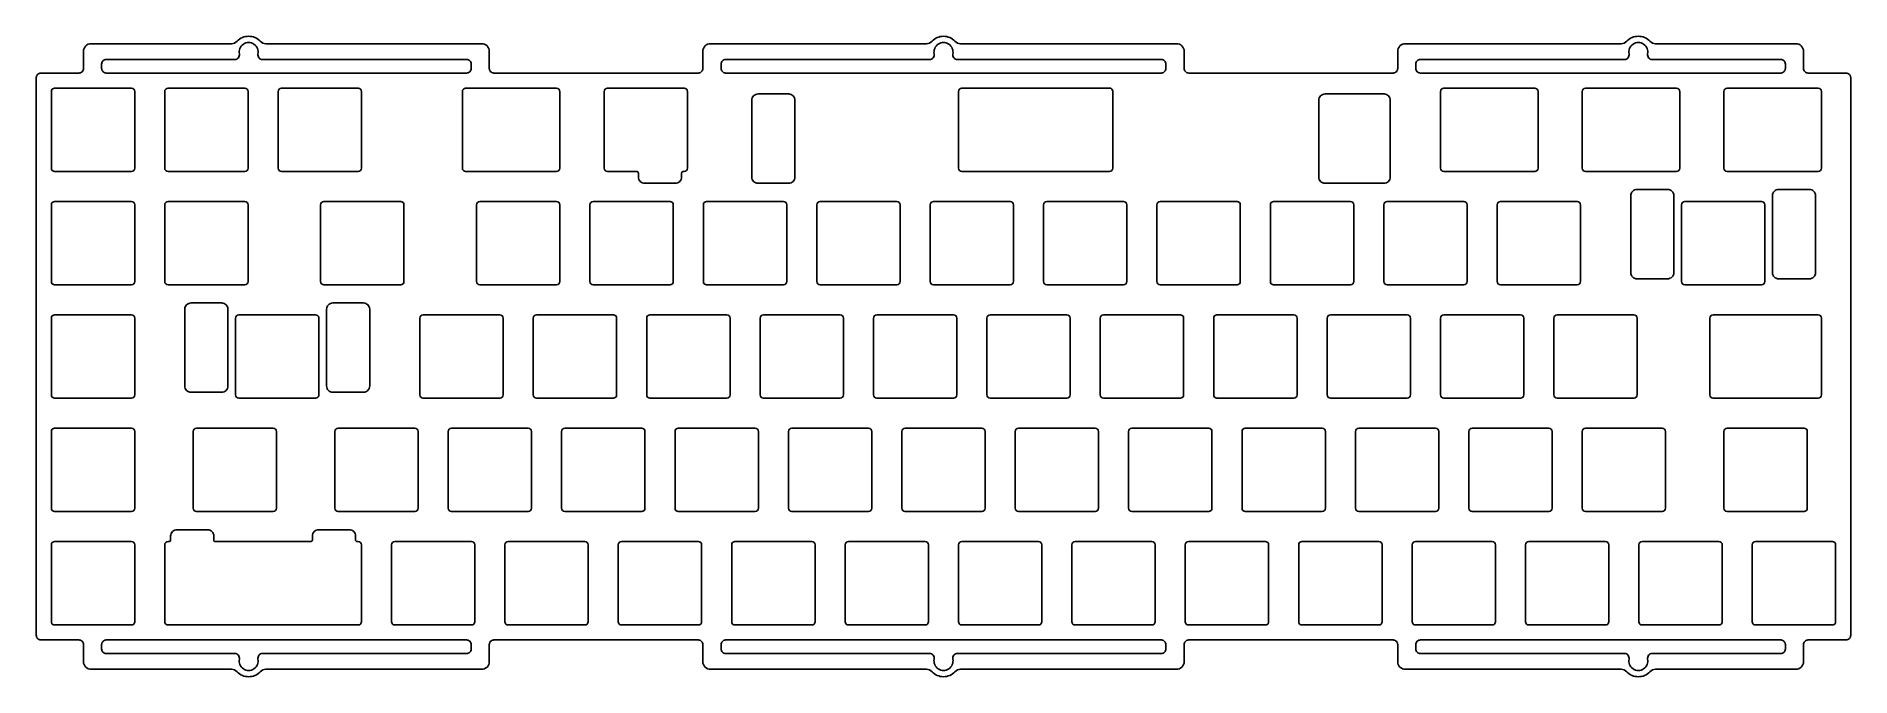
# Model space of a CAD drawing. Header units: millimetres. Extents: x -305 to 0, y -6 to 101.
import ezdxf

# ---------------------------------------------------------------- set-up
doc = ezdxf.new("R2010")
doc.units = ezdxf.units.MM
doc.layers.get('0').update_dxf_attribs({"linetype": 'CONTINUOUS'})

msp = doc.modelspace()

# ---------------------------------------------------------------- linework, layer by layer
for points in [[(-191.53, 100.18), (-155.28, 100.18, 0.207448), (-154.33, 100.59, -0.433555), (-150.47, 100.59, 0.207448), (-149.52, 100.18), (-113.27, 100.18, -0.414214), (-111.97, 98.88), (-111.97, 96.03, 0.414214), (-111.2, 95.25), (-76.88, 95.25, 0.414214), (-76.1, 96.03), (-76.1, 98.88, -0.414214), (-74.8, 100.18), (-38.56, 100.18, 0.207448), (-37.61, 100.59, -0.433555), (-33.74, 100.59, 0.207448), (-32.79, 100.18), (-9.22, 100.18, -0.414214), (-7.92, 98.88), (-7.92, 96.03, 0.414214), (-7.15, 95.25), (-0.78, 95.25, -0.414214), (0, 94.48), (0, 0.78, -0.414214), (-0.78, 0), (-7.15, 0, 0.414214), (-7.92, -0.78), (-7.92, -3.62, -0.414214), (-9.22, -4.93), (-32.79, -4.93, 0.207448), (-33.74, -5.34, -0.433555), (-37.61, -5.34, 0.207448), (-38.56, -4.93), (-74.8, -4.93, -0.414214), (-76.1, -3.62), (-76.1, -0.78, 0.414214), (-76.88, 0), (-111.2, 0, 0.414214), (-111.97, -0.78), (-111.97, -3.62, -0.414214), (-113.27, -4.93), (-149.52, -4.93, 0.207448), (-150.47, -5.34, -0.433555), (-154.33, -5.34, 0.207448), (-155.28, -4.93), (-191.53, -4.93, -0.414214), (-192.83, -3.62), (-192.83, -0.78, 0.414214), (-193.6, 0), (-227.92, 0, 0.414214), (-228.7, -0.78), (-228.7, -3.62, -0.414214), (-230, -4.93), (-266.24, -4.93, 0.207448), (-267.19, -5.34, -0.433555), (-271.06, -5.34, 0.207448), (-272.01, -4.93), (-295.57, -4.93, -0.414214), (-296.87, -3.62), (-296.87, -0.78, 0.414214), (-297.65, 0), (-304.03, 0, -0.414214), (-304.8, 0.78), (-304.8, 94.48, -0.414214), (-304.03, 95.25), (-297.65, 95.25, 0.414214), (-296.87, 96.03), (-296.87, 98.88, -0.414214), (-295.57, 100.18), (-272.01, 100.18, 0.207448), (-271.06, 100.59, -0.433555), (-267.19, 100.59, 0.207448), (-266.24, 100.18), (-230, 100.18, -0.414214), (-228.7, 98.88), (-228.7, 96.03, 0.414214), (-227.92, 95.25), (-193.6, 95.25, 0.414214), (-192.83, 96.03), (-192.83, 98.88, -0.414214)], [(-270.69, 98.46, -1.224745), (-267.56, 98.46, 0.474498), (-266.8, 97.53), (-232.53, 97.53, -0.414214), (-231.75, 96.75), (-231.75, 96.03, -0.414214), (-232.53, 95.25), (-293.05, 95.25, -0.414214), (-293.82, 96.03), (-293.82, 96.75, -0.414214), (-293.05, 97.53), (-271.45, 97.53, 0.474498)], [(-153.97, 98.46, -1.224745), (-150.83, 98.46, 0.474498), (-150.07, 97.53), (-115.8, 97.53, -0.414214), (-115.03, 96.75), (-115.03, 96.03, -0.414214), (-115.8, 95.25), (-189, 95.25, -0.414214), (-189.77, 96.03), (-189.77, 96.75, -0.414214), (-189, 97.53), (-154.73, 97.53, 0.474498)], [(-37.24, 98.46, -1.224745), (-34.11, 98.46, 0.474498), (-33.35, 97.53), (-11.75, 97.53, -0.414214), (-10.98, 96.75), (-10.98, 96.03, -0.414214), (-11.75, 95.25), (-72.27, 95.25, -0.414214), (-73.05, 96.03), (-73.05, 96.75, -0.414214), (-72.27, 97.53), (-38, 97.53, 0.474498)], [(-301.72, 78.72), (-288.82, 78.72, 0.414214), (-288.27, 79.27), (-288.27, 92.17, 0.414214), (-288.82, 92.72), (-301.72, 92.72, 0.414214), (-302.27, 92.17), (-302.27, 79.27, 0.414214)], [(-283.22, 92.17), (-283.22, 79.27, 0.414214), (-282.67, 78.72), (-269.77, 78.72, 0.414214), (-269.22, 79.27), (-269.22, 92.17, 0.414214), (-269.77, 92.72), (-282.67, 92.72, 0.414214)], [(-264.17, 92.17), (-264.17, 79.27, 0.414214), (-263.62, 78.72), (-250.72, 78.72, 0.414214), (-250.17, 79.27), (-250.17, 92.17, 0.414214), (-250.72, 92.72), (-263.62, 92.72, 0.414214)], [(-217.39, 92.72), (-232.67, 92.72, 0.414214), (-233.22, 92.17), (-233.22, 79.27, 0.414214), (-232.67, 78.72), (-217.39, 78.72, 0.414214), (-216.84, 79.27), (-216.84, 92.17, 0.414214)], [(-203.92, 78.72, -0.414214), (-203.65, 78.45), (-203.65, 77.78, 0.414214), (-202.6, 76.73), (-197.45, 76.73, 0.414214), (-196.4, 77.78), (-196.4, 78.45, -0.414214), (-196.12, 78.72), (-195.96, 78.72, 0.414214), (-195.41, 79.27), (-195.41, 92.17, 0.414214), (-195.96, 92.72), (-208.86, 92.72, 0.414214), (-209.41, 92.17), (-209.41, 79.27, 0.414214), (-208.86, 78.72)], [(-178.4, 91.73, -0.414214), (-177.35, 90.68), (-177.35, 77.78, -0.414214), (-178.4, 76.73), (-183.55, 76.73, -0.414214), (-184.6, 77.78), (-184.6, 90.68, -0.414214), (-183.55, 91.73)], [(-149.33, 78.72), (-124.52, 78.72, 0.414214), (-123.97, 79.27), (-123.97, 92.2, 0.414214), (-124.49, 92.72), (-149.33, 92.72, 0.414214), (-149.88, 92.17), (-149.88, 79.27, 0.414214)], [(-78.39, 91.73), (-88.3, 91.73, 0.414214), (-89.35, 90.68), (-89.35, 77.78, 0.414214), (-88.3, 76.73), (-78.39, 76.73, 0.414214), (-77.34, 77.78), (-77.34, 90.68, 0.414214)], [(-68.36, 78.72), (-53.08, 78.72, 0.414214), (-52.53, 79.27), (-52.53, 92.17, 0.414214), (-53.08, 92.72), (-68.36, 92.72, 0.414214), (-68.91, 92.17), (-68.91, 79.27, 0.414214)], [(-29.27, 92.72), (-44.55, 92.72, 0.414214), (-45.1, 92.17), (-45.1, 79.27, 0.414214), (-44.55, 78.72), (-29.27, 78.72, 0.414214), (-28.72, 79.27), (-28.72, 92.17, 0.414214)], [(-5.46, 92.72), (-20.74, 92.72, 0.414214), (-21.29, 92.17), (-21.29, 79.27, 0.414214), (-20.74, 78.72), (-5.46, 78.72, 0.414214), (-4.91, 79.27), (-4.91, 92.17, 0.414214)], [(-301.72, 59.67), (-288.82, 59.67, 0.414214), (-288.27, 60.22), (-288.27, 73.12, 0.414214), (-288.82, 73.67), (-301.72, 73.67, 0.414214), (-302.27, 73.12), (-302.27, 60.22, 0.414214)], [(-283.22, 73.12), (-283.22, 60.22, 0.414214), (-282.67, 59.67), (-269.77, 59.67, 0.414214), (-269.22, 60.22), (-269.22, 73.12, 0.414214), (-269.77, 73.67), (-282.67, 73.67, 0.414214)], [(-257.03, 73.12), (-257.03, 60.22, 0.414214), (-256.48, 59.67), (-243.58, 59.67, 0.414214), (-243.03, 60.22), (-243.03, 73.12, 0.414214), (-243.58, 73.67), (-256.48, 73.67, 0.414214)], [(-217.39, 73.67), (-230.29, 73.67, 0.414214), (-230.84, 73.12), (-230.84, 60.22, 0.414214), (-230.29, 59.67), (-217.39, 59.67, 0.414214), (-216.84, 60.22), (-216.84, 73.12, 0.414214)], [(-211.79, 73.12), (-211.79, 60.22, 0.414214), (-211.24, 59.67), (-198.34, 59.67, 0.414214), (-197.79, 60.22), (-197.79, 73.12, 0.414214), (-198.34, 73.67), (-211.24, 73.67, 0.414214)], [(-192.19, 59.67), (-179.29, 59.67, 0.414214), (-178.74, 60.22), (-178.74, 73.12, 0.414214), (-179.29, 73.67), (-192.19, 73.67, 0.414214), (-192.74, 73.12), (-192.74, 60.22, 0.414214)], [(-173.69, 73.12), (-173.69, 60.22, 0.414214), (-173.14, 59.67), (-160.24, 59.67, 0.414214), (-159.69, 60.22), (-159.69, 73.12, 0.414214), (-160.24, 73.67), (-173.14, 73.67, 0.414214)], [(-154.64, 73.12), (-154.64, 60.22, 0.414214), (-154.09, 59.67), (-141.19, 59.67, 0.414214), (-140.64, 60.22), (-140.64, 73.12, 0.414214), (-141.19, 73.67), (-154.09, 73.67, 0.414214)], [(-135.59, 73.12), (-135.59, 60.22, 0.414214), (-135.04, 59.67), (-122.14, 59.67, 0.414214), (-121.59, 60.22), (-121.59, 73.12, 0.414214), (-122.14, 73.67), (-135.04, 73.67, 0.414214)], [(-103.09, 73.67), (-115.99, 73.67, 0.414214), (-116.54, 73.12), (-116.54, 60.22, 0.414214), (-115.99, 59.67), (-103.09, 59.67, 0.414214), (-102.54, 60.22), (-102.54, 73.12, 0.414214)], [(-97.49, 73.12), (-97.49, 60.22, 0.414214), (-96.94, 59.67), (-84.04, 59.67, 0.414214), (-83.49, 60.22), (-83.49, 73.12, 0.414214), (-84.04, 73.67), (-96.94, 73.67, 0.414214)], [(-77.89, 59.67), (-64.99, 59.67, 0.414214), (-64.44, 60.22), (-64.44, 73.12, 0.414214), (-64.99, 73.67), (-77.89, 73.67, 0.414214), (-78.44, 73.12), (-78.44, 60.22, 0.414214)], [(-59.39, 73.12), (-59.39, 60.22, 0.414214), (-58.84, 59.67), (-45.94, 59.67, 0.414214), (-45.39, 60.22), (-45.39, 73.12, 0.414214), (-45.94, 73.67), (-58.84, 73.67, 0.414214)], [(-30.76, 75.68, -0.414214), (-29.71, 74.63), (-29.71, 61.73, -0.414214), (-30.76, 60.68), (-35.91, 60.68, -0.414214), (-36.96, 61.73), (-36.96, 74.63, -0.414214), (-35.91, 75.68)], [(-14.43, 60.22), (-14.43, 73.12, 0.414214), (-14.98, 73.67), (-27.88, 73.67, 0.414214), (-28.43, 73.12), (-28.43, 60.22, 0.414214), (-27.88, 59.67), (-14.98, 59.67, 0.414214)], [(-6.95, 75.68), (-12.1, 75.68, 0.414214), (-13.15, 74.63), (-13.15, 61.73, 0.414214), (-12.1, 60.68), (-6.95, 60.68, 0.414214), (-5.9, 61.73), (-5.9, 74.63, 0.414214)], [(-273.65, 56.62, -0.414214), (-272.6, 55.57), (-272.6, 42.67, -0.414214), (-273.65, 41.62), (-278.8, 41.62, -0.414214), (-279.85, 42.67), (-279.85, 55.57, -0.414214), (-278.8, 56.62)], [(-254.99, 41.62, -0.414214), (-256.04, 42.67), (-256.04, 55.57, -0.414214), (-254.99, 56.62), (-249.84, 56.62, -0.414214), (-248.79, 55.57), (-248.79, 42.67, -0.414214), (-249.84, 41.62)], [(-301.72, 40.62), (-288.82, 40.62, 0.414214), (-288.27, 41.17), (-288.27, 54.07, 0.414214), (-288.82, 54.62), (-301.72, 54.62, 0.414214), (-302.27, 54.07), (-302.27, 41.17, 0.414214)], [(-257.32, 41.17), (-257.32, 54.07, 0.414214), (-257.87, 54.62), (-270.77, 54.62, 0.414214), (-271.32, 54.07), (-271.32, 41.17, 0.414214), (-270.77, 40.62), (-257.87, 40.62, 0.414214)], [(-226.91, 54.62), (-239.81, 54.62, 0.414214), (-240.36, 54.07), (-240.36, 41.17, 0.414214), (-239.81, 40.62), (-226.91, 40.62, 0.414214), (-226.36, 41.17), (-226.36, 54.07, 0.414214)], [(-221.31, 54.07), (-221.31, 41.17, 0.414214), (-220.76, 40.62), (-207.86, 40.62, 0.414214), (-207.31, 41.17), (-207.31, 54.07, 0.414214), (-207.86, 54.62), (-220.76, 54.62, 0.414214)], [(-201.71, 40.62), (-188.81, 40.62, 0.414214), (-188.26, 41.17), (-188.26, 54.07, 0.414214), (-188.81, 54.62), (-201.71, 54.62, 0.414214), (-202.26, 54.07), (-202.26, 41.17, 0.414214)], [(-183.21, 54.07), (-183.21, 41.17, 0.414214), (-182.66, 40.62), (-169.76, 40.62, 0.414214), (-169.21, 41.17), (-169.21, 54.07, 0.414214), (-169.76, 54.62), (-182.66, 54.62, 0.414214)], [(-164.16, 54.07), (-164.16, 41.17, 0.414214), (-163.61, 40.62), (-150.71, 40.62, 0.414214), (-150.16, 41.17), (-150.16, 54.07, 0.414214), (-150.71, 54.62), (-163.61, 54.62, 0.414214)], [(-145.11, 54.07), (-145.11, 41.17, 0.414214), (-144.56, 40.62), (-131.66, 40.62, 0.414214), (-131.11, 41.17), (-131.11, 54.07, 0.414214), (-131.66, 54.62), (-144.56, 54.62, 0.414214)], [(-112.61, 54.62), (-125.51, 54.62, 0.414214), (-126.06, 54.07), (-126.06, 41.17, 0.414214), (-125.51, 40.62), (-112.61, 40.62, 0.414214), (-112.06, 41.17), (-112.06, 54.07, 0.414214)], [(-107.01, 54.07), (-107.01, 41.17, 0.414214), (-106.46, 40.62), (-93.56, 40.62, 0.414214), (-93.01, 41.17), (-93.01, 54.07, 0.414214), (-93.56, 54.62), (-106.46, 54.62, 0.414214)], [(-87.41, 40.62), (-74.51, 40.62, 0.414214), (-73.96, 41.17), (-73.96, 54.07, 0.414214), (-74.51, 54.62), (-87.41, 54.62, 0.414214), (-87.96, 54.07), (-87.96, 41.17, 0.414214)], [(-68.91, 54.07), (-68.91, 41.17, 0.414214), (-68.36, 40.62), (-55.46, 40.62, 0.414214), (-54.91, 41.17), (-54.91, 54.07, 0.414214), (-55.46, 54.62), (-68.36, 54.62, 0.414214)], [(-49.86, 54.07), (-49.86, 41.17, 0.414214), (-49.31, 40.62), (-36.41, 40.62, 0.414214), (-35.86, 41.17), (-35.86, 54.07, 0.414214), (-36.41, 54.62), (-49.31, 54.62, 0.414214)], [(-5.46, 54.62), (-23.12, 54.62, 0.414214), (-23.67, 54.07), (-23.67, 41.17, 0.414214), (-23.12, 40.62), (-5.46, 40.62, 0.414214), (-4.91, 41.17), (-4.91, 54.07, 0.414214)], [(-301.72, 21.57), (-288.82, 21.57, 0.414214), (-288.27, 22.12), (-288.27, 35.02, 0.414214), (-288.82, 35.57), (-301.72, 35.57, 0.414214), (-302.27, 35.02), (-302.27, 22.12, 0.414214)], [(-278.46, 35.02), (-278.46, 22.12, 0.414214), (-277.91, 21.57), (-265.01, 21.57, 0.414214), (-264.46, 22.12), (-264.46, 35.02, 0.414214), (-265.01, 35.57), (-277.91, 35.57, 0.414214)], [(-254.65, 35.02), (-254.65, 22.12, 0.414214), (-254.1, 21.57), (-241.2, 21.57, 0.414214), (-240.65, 22.12), (-240.65, 35.02, 0.414214), (-241.2, 35.57), (-254.1, 35.57, 0.414214)], [(-222.15, 35.57), (-235.05, 35.57, 0.414214), (-235.6, 35.02), (-235.6, 22.12, 0.414214), (-235.05, 21.57), (-222.15, 21.57, 0.414214), (-221.6, 22.12), (-221.6, 35.02, 0.414214)], [(-216.55, 35.02), (-216.55, 22.12, 0.414214), (-216, 21.57), (-203.1, 21.57, 0.414214), (-202.55, 22.12), (-202.55, 35.02, 0.414214), (-203.1, 35.57), (-216, 35.57, 0.414214)], [(-196.95, 21.57), (-184.05, 21.57, 0.414214), (-183.5, 22.12), (-183.5, 35.02, 0.414214), (-184.05, 35.57), (-196.95, 35.57, 0.414214), (-197.5, 35.02), (-197.5, 22.12, 0.414214)], [(-178.45, 35.02), (-178.45, 22.12, 0.414214), (-177.9, 21.57), (-165, 21.57, 0.414214), (-164.45, 22.12), (-164.45, 35.02, 0.414214), (-165, 35.57), (-177.9, 35.57, 0.414214)], [(-159.4, 35.02), (-159.4, 22.12, 0.414214), (-158.85, 21.57), (-145.95, 21.57, 0.414214), (-145.4, 22.12), (-145.4, 35.02, 0.414214), (-145.95, 35.57), (-158.85, 35.57, 0.414214)], [(-140.35, 35.02), (-140.35, 22.12, 0.414214), (-139.8, 21.57), (-126.9, 21.57, 0.414214), (-126.35, 22.12), (-126.35, 35.02, 0.414214), (-126.9, 35.57), (-139.8, 35.57, 0.414214)], [(-107.85, 35.57), (-120.75, 35.57, 0.414214), (-121.3, 35.02), (-121.3, 22.12, 0.414214), (-120.75, 21.57), (-107.85, 21.57, 0.414214), (-107.3, 22.12), (-107.3, 35.02, 0.414214)], [(-102.25, 35.02), (-102.25, 22.12, 0.414214), (-101.7, 21.57), (-88.8, 21.57, 0.414214), (-88.25, 22.12), (-88.25, 35.02, 0.414214), (-88.8, 35.57), (-101.7, 35.57, 0.414214)], [(-82.65, 21.57), (-69.75, 21.57, 0.414214), (-69.2, 22.12), (-69.2, 35.02, 0.414214), (-69.75, 35.57), (-82.65, 35.57, 0.414214), (-83.2, 35.02), (-83.2, 22.12, 0.414214)], [(-64.15, 35.02), (-64.15, 22.12, 0.414214), (-63.6, 21.57), (-50.7, 21.57, 0.414214), (-50.15, 22.12), (-50.15, 35.02, 0.414214), (-50.7, 35.57), (-63.6, 35.57, 0.414214)], [(-45.1, 35.02), (-45.1, 22.12, 0.414214), (-44.55, 21.57), (-31.65, 21.57, 0.414214), (-31.1, 22.12), (-31.1, 35.02, 0.414214), (-31.65, 35.57), (-44.55, 35.57, 0.414214)], [(-7.84, 35.57, -0.414214), (-7.29, 35.02), (-7.29, 22.12, -0.414214), (-7.84, 21.57), (-20.74, 21.57, -0.414214), (-21.29, 22.12), (-21.29, 35.02, -0.414214), (-20.74, 35.57)], [(-274.71, 16.52, -0.414214), (-274.98, 16.8), (-274.98, 17.47, 0.414214), (-276.03, 18.52), (-281.18, 18.52, 0.414214), (-282.23, 17.47), (-282.23, 16.8, -0.414214), (-282.51, 16.52), (-282.67, 16.52, 0.414214), (-283.22, 15.97), (-283.22, 3.07, 0.414214), (-282.67, 2.52), (-250.72, 2.52, 0.414214), (-250.17, 3.07), (-250.17, 15.97, 0.414214), (-250.72, 16.52), (-250.89, 16.52, -0.414214), (-251.17, 16.8), (-251.17, 17.47, 0.414214), (-252.22, 18.52), (-257.37, 18.52, 0.414214), (-258.42, 17.47), (-258.42, 16.8, -0.414214), (-258.69, 16.52)], [(-301.72, 2.52), (-288.82, 2.52, 0.414214), (-288.27, 3.07), (-288.27, 15.97, 0.414214), (-288.82, 16.52), (-301.72, 16.52, 0.414214), (-302.27, 15.97), (-302.27, 3.07, 0.414214)], [(-244.58, 2.52), (-231.68, 2.52, 0.414214), (-231.13, 3.07), (-231.13, 15.97, 0.414214), (-231.68, 16.52), (-244.58, 16.52, 0.414214), (-245.13, 15.97), (-245.13, 3.07, 0.414214)], [(-226.08, 15.97), (-226.08, 3.07, 0.414214), (-225.53, 2.52), (-212.63, 2.52, 0.414214), (-212.08, 3.07), (-212.08, 15.97, 0.414214), (-212.63, 16.52), (-225.53, 16.52, 0.414214)], [(-193.03, 3.07, -0.414214), (-193.58, 2.52), (-206.48, 2.52, -0.414214), (-207.03, 3.07), (-207.03, 15.97, -0.414214), (-206.48, 16.52), (-193.58, 16.52, -0.414214), (-193.03, 15.97)], [(-187.98, 15.97), (-187.98, 3.07, 0.414214), (-187.43, 2.52), (-174.53, 2.52, 0.414214), (-173.98, 3.07), (-173.98, 15.97, 0.414214), (-174.53, 16.52), (-187.43, 16.52, 0.414214)], [(-168.93, 15.97), (-168.93, 3.07, 0.414214), (-168.38, 2.52), (-155.48, 2.52, 0.414214), (-154.93, 3.07), (-154.93, 15.97, 0.414214), (-155.48, 16.52), (-168.38, 16.52, 0.414214)], [(-149.88, 15.97), (-149.88, 3.07, 0.414214), (-149.33, 2.52), (-136.43, 2.52, 0.414214), (-135.88, 3.07), (-135.88, 15.97, 0.414214), (-136.43, 16.52), (-149.33, 16.52, 0.414214)], [(-130.83, 15.97), (-130.83, 3.07, 0.414214), (-130.28, 2.52), (-117.38, 2.52, 0.414214), (-116.83, 3.07), (-116.83, 15.97, 0.414214), (-117.38, 16.52), (-130.28, 16.52, 0.414214)], [(-111.78, 15.97, -0.414214), (-111.23, 16.52), (-98.33, 16.52, -0.414214), (-97.78, 15.97), (-97.78, 3.07, -0.414214), (-98.33, 2.52), (-111.23, 2.52, -0.414214), (-111.78, 3.07)], [(-92.73, 15.97), (-92.73, 3.07, 0.414214), (-92.18, 2.52), (-79.28, 2.52, 0.414214), (-78.73, 3.07), (-78.73, 15.97, 0.414214), (-79.28, 16.52), (-92.18, 16.52, 0.414214)], [(-73.13, 2.52), (-60.23, 2.52, 0.414214), (-59.68, 3.07), (-59.68, 15.97, 0.414214), (-60.23, 16.52), (-73.13, 16.52, 0.414214), (-73.68, 15.97), (-73.68, 3.07, 0.414214)], [(-54.63, 15.97), (-54.63, 3.07, 0.414214), (-54.08, 2.52), (-41.18, 2.52, 0.414214), (-40.63, 3.07), (-40.63, 15.97, 0.414214), (-41.18, 16.52), (-54.08, 16.52, 0.414214)], [(-35.58, 15.97), (-35.58, 3.07, 0.414214), (-35.03, 2.52), (-22.13, 2.52, 0.414214), (-21.58, 3.07), (-21.58, 15.97, 0.414214), (-22.13, 16.52), (-35.03, 16.52, 0.414214)], [(-3.08, 16.52), (-15.98, 16.52, 0.414214), (-16.53, 15.97), (-16.53, 3.07, 0.414214), (-15.98, 2.52), (-3.08, 2.52, 0.414214), (-2.53, 3.07), (-2.53, 15.97, 0.414214)], [(-267.56, -3.21, -1.224745), (-270.69, -3.21, 0.474498), (-271.45, -2.28), (-293.05, -2.28, -0.414214), (-293.82, -1.5), (-293.82, -0.78, -0.414214), (-293.05, 0), (-232.53, 0, -0.414214), (-231.75, -0.78), (-231.75, -1.5, -0.414214), (-232.53, -2.28), (-266.8, -2.28, 0.474498)], [(-150.83, -3.21, -1.224745), (-153.97, -3.21, 0.474498), (-154.73, -2.28), (-189, -2.28, -0.414214), (-189.77, -1.5), (-189.77, -0.78, -0.414214), (-189, 0), (-115.8, 0, -0.414214), (-115.03, -0.78), (-115.03, -1.5, -0.414214), (-115.8, -2.28), (-150.07, -2.28, 0.474498)], [(-34.11, -3.21, -1.224745), (-37.24, -3.21, 0.474498), (-38, -2.28), (-72.27, -2.28, -0.414214), (-73.05, -1.5), (-73.05, -0.78, -0.414214), (-72.27, 0), (-11.75, 0, -0.414214), (-10.98, -0.78), (-10.98, -1.5, -0.414214), (-11.75, -2.28), (-33.35, -2.28, 0.474498)]]:
    msp.add_lwpolyline(points, format="xyb", close=True)

doc.saveas('drawing.dxf')
